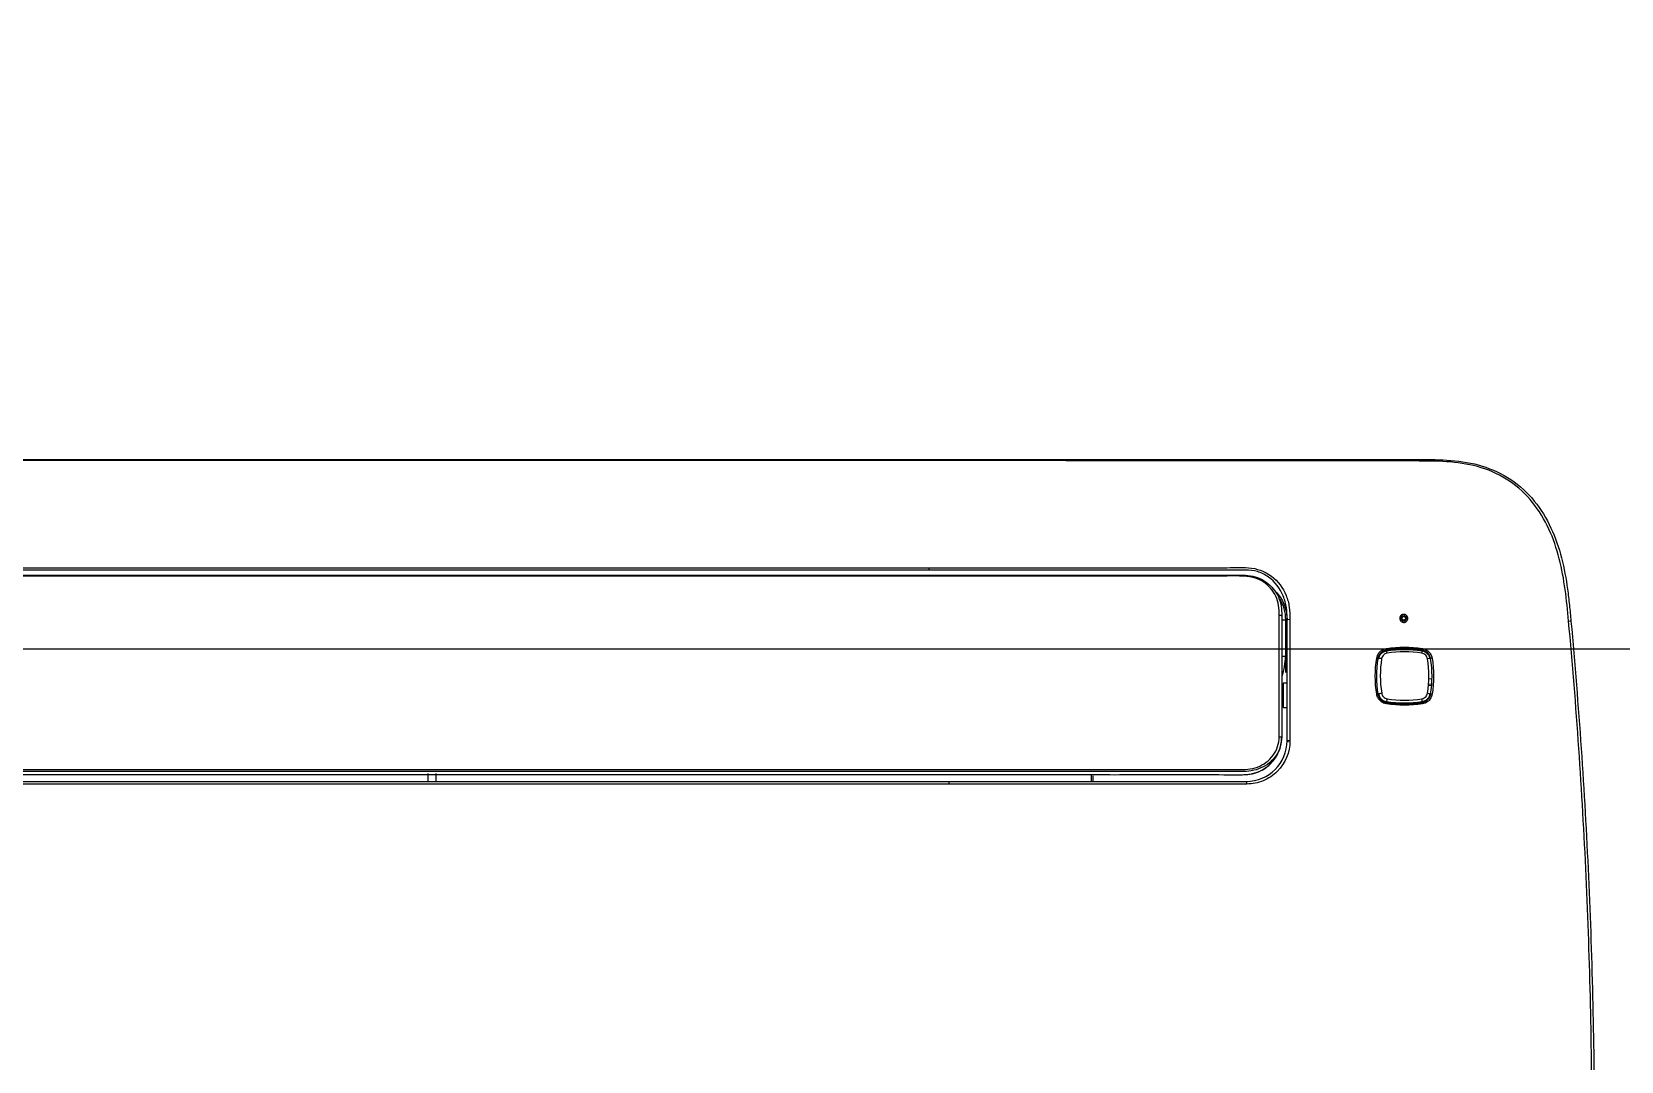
# Model space of a CAD drawing. Header units: millimetres. Extents: x 11242 to 497835, y 4200 to 105100.
# Drawn here: x 279000 to 279590, y 46272 to 46654 of the extents above; entities that cross this region are included whole.
import ezdxf
from ezdxf.xclip import XClip

# ---------------------------------------------------------------- set-up
doc = ezdxf.new("R2010")
doc.units = ezdxf.units.MM
doc.header["$LTSCALE"] = 200
doc.header["$XCLIPFRAME"] = 0
for name, color, linetype in [('# LG-AIRCON', 240, 'Continuous'), ('# 냉난방설비', 4, 'Continuous'), ('CEIL-암면흡음텍스', 251, 'Continuous')]:
    doc.layers.add(name, color=color, linetype=linetype)

# ---------------------------------------------------------------- blocks, each defined once
blk = doc.blocks.new('A$C7F214049')
at = {"layer": '# LG-AIRCON', "color": 0}
for p, q in [((908.16, 499.55), (251.84, 499.55)), ((251.86, 500), (908.17, 500)), ((1044.04, 440.5), (1045.38, 440.5)), ((1045.38, 440.5), (1045.38, 426.97)), ((1044.04, 426.97), (1045.38, 426.97)), ((1045.38, 426.97), (1045.38, 420.97)), ((1046, 416.96), (1044.61, 416.96)), ((1044.61, 416.96), (1044.61, 407.96)), ((1099.43, 415.94), (1098.2, 416.09)), ((1099.48, 416.44), (1098.23, 416.58)), ((1099.7, 418.4), (1098.35, 418.56)), ((1044.61, 407.96), (1046, 407.96)), ((727.23, 380.4), (727.23, 383.43)), ((730.23, 380.4), (730.23, 383.43)), ((239.54, 380.5), (920.47, 380.5)), ((920.46, 379.52), (239.54, 379.52)), ((973.48, 380.5), (973.48, 383)), ((973.48, 380.42), (973.48, 382.85)), ((973.98, 382.6), (973.98, 380.2))]:
    blk.add_line(p, q, dxfattribs=at)
at = {"layer": '# LG-AIRCON', "color": 0, "extrusion": (0, 0, -1)}
blk.add_arc((-1030.68, 440.5), 14.7, 148.31015, 180, dxfattribs=at)
at = {"layer": '# LG-AIRCON', "color": 0}
blk.add_arc((1046.5, 395), 0.5, 90, 180, dxfattribs=at)
for centre, major_axis, ratio, start_param, end_param in [((1030.68, 426.97), (0, 18.67), 0.78746, 4.302436, 4.712389), ((1079.24, 426.2), (0.494, -0.08), 0.155498, 0, 1.512357), ((1081.02, 425.91), (-0.987, 0.16), 0.15433, 4.652507, 6.283185), ((1082.8, 429.76), (-0.08, 0.494), 0.107185, 3.141593, 4.849369), ((1083.08, 427.98), (-0.16, 0.987), 0.107455, 4.844449, 6.283185), ((1095.92, 427.98), (-0.16, -0.987), 0.069084, 1.724652, 3.141593), ((1096.2, 429.76), (0.08, 0.494), 0.067578, 3.141593, 4.870184), ((1097.98, 425.91), (-0.987, -0.16), 0.118028, 3.141593, 4.597384), ((1099.76, 426.2), (0.494, 0.08), 0.11748, 1.454888, 3.141593), ((1079.24, 412.79), (0.494, 0.08), 0.09401, 0, 1.466854), ((1081.02, 413.08), (-0.987, -0.16), 0.09423, 4.607252, 6.283185), ((1097.98, 413.08), (-0.987, 0.16), 0.119638, 3.141593, 4.630175), ((1099.76, 412.79), (0.494, -0.08), 0.118591, 1.487073, 3.141593), ((1082.8, 409.24), (0.08, 0.494), 0.074012, 4.82549, 6.283185), ((1083.08, 411.01), (-0.16, -0.987), 0.073171, 0, 1.688079), ((1095.92, 411.01), (-0.16, 0.987), 0.114633, 3.141593, 4.795856), ((1096.2, 409.24), (-0.08, 0.494), 0.114614, 4.791775, 6.283185), ((1047, 395.5), (-1, 0), 0.068982, 4.645057, 6.283185), ((1046.5, 395), (0.5, 0), 0.4, 1.570796, 3.141593), ((1031, 379.5), (0, 1), 0.054941, 4.745064, 6.283185)]:
    blk.add_ellipse(centre, major_axis=major_axis, ratio=ratio, start_param=start_param, end_param=end_param, dxfattribs=at)
for points, knots in [([(1095, 499.42), (1078.46, 499.45), (1061.92, 499.47), (1022.51, 499.52), (999.64, 499.53), (953.89, 499.55), (931.03, 499.56), (908.16, 499.56)], [0, 0, 0, 0, 0.265566, 0.265566, 0.632817, 0.632817, 1, 1, 1, 1]), ([(908.17, 500), (931.03, 500), (953.9, 500), (999.64, 500), (1022.51, 500), (1061.92, 500), (1078.46, 500), (1095, 500)], [0, 0, 0, 0, 0.367141, 0.367141, 0.734417, 0.734417, 1, 1, 1, 1]), ([(1095, 500), (1098.95, 500), (1102.9, 499.99), (1110.71, 499.33), (1114.57, 498.7), (1122.16, 496.38), (1125.79, 494.7), (1132.33, 490.33), (1135.27, 487.61), (1140.22, 481.53), (1142.29, 478.1), (1145.59, 470.99), (1146.85, 467.27), (1148.83, 459.61), (1149.54, 455.72), (1150.34, 449.85), (1150.57, 447.88), (1150.99, 443.95), (1151.17, 441.94), (1151.35, 440)], [0, 0, 0, 0, 0.125, 0.125, 0.25, 0.25, 0.375, 0.375, 0.5, 0.5, 0.625, 0.625, 0.75, 0.75, 0.875, 0.875, 0.9375, 0.9375, 1, 1, 1, 1]), ([(1150.47, 440.03), (1149.75, 447.82), (1148.95, 455.6), (1146.03, 466.95), (1144.79, 470.62), (1141.56, 477.64), (1139.53, 481.03), (1134.68, 487.06), (1131.79, 489.76), (1125.36, 494.11), (1121.79, 495.78), (1114.31, 498.09), (1110.5, 498.73), (1102.8, 499.39), (1098.9, 499.41), (1095, 499.42)], [0, 0, 0, 0, 0.25, 0.25, 0.375, 0.375, 0.5, 0.5, 0.625, 0.625, 0.75, 0.75, 0.875, 0.875, 1, 1, 1, 1]), ([(116.01, 442), (116.01, 443.2), (116.05, 444.4), (116.4, 446.75), (116.75, 447.91), (118.23, 451.17), (119.83, 453.08), (123.83, 455.89), (126.19, 456.73), (129.87, 457.09), (131.11, 457.08), (133.57, 457.09), (134.8, 457.09), (145.9, 457.08), (155.76, 457.08), (185.36, 457.08), (205.09, 457.08), (244.56, 457.07), (264.3, 457.07), (303.77, 457.08), (323.5, 457.08), (422.18, 457.08), (501.12, 457.08), (659, 457.09), (737.94, 457.08), (836.62, 457.09), (856.35, 457.09), (895.82, 457.08), (915.56, 457.1), (955.03, 457.07), (974.76, 457.08), (1004.35, 457.08), (1014.21, 457.08), (1025.3, 457.09), (1026.53, 457.09), (1029, 457.08), (1030.23, 457.09), (1033.91, 456.71), (1036.27, 455.85), (1040.24, 453.02), (1041.82, 451.1), (1043.28, 447.87), (1043.62, 446.74), (1043.97, 444.39), (1044.01, 443.2), (1044.01, 442)], [0, 0, 0, 0, 0.003906, 0.003906, 0.007812, 0.007812, 0.015625, 0.015625, 0.023437, 0.023437, 0.027344, 0.027344, 0.03125, 0.03125, 0.0625, 0.0625, 0.125, 0.125, 0.1875, 0.1875, 0.25, 0.25, 0.5, 0.5, 0.75, 0.75, 0.8125, 0.8125, 0.875, 0.875, 0.9375, 0.9375, 0.96875, 0.96875, 0.972656, 0.972656, 0.976562, 0.976562, 0.984375, 0.984375, 0.992187, 0.992187, 0.996094, 0.996094, 1, 1, 1, 1]), ([(1043.06, 442.22), (1043.06, 443.42), (1043.02, 444.62), (1042.66, 446.99), (1042.32, 448.13), (1040.81, 451.38), (1039.17, 453.28), (1035.07, 455.92), (1032.65, 456.56), (1027.73, 456.79), (1025.28, 456.73), (1012.99, 456.72), (1003.15, 456.72), (973.65, 456.72), (953.97, 456.71), (914.61, 456.74), (894.93, 456.72), (855.57, 456.73), (835.89, 456.73), (737.5, 456.72), (658.78, 456.73), (501.34, 456.73), (422.62, 456.73), (324.22, 456.73), (304.54, 456.73), (265.18, 456.72), (245.51, 456.72), (206.15, 456.73), (186.47, 456.73), (156.95, 456.72), (147.11, 456.72), (134.82, 456.72), (132.36, 456.79), (128.67, 456.63), (127.44, 456.47), (125.11, 455.79), (123.99, 455.29), (120.9, 453.32), (119.24, 451.43), (117.71, 448.15), (117.36, 446.99), (117, 444.61), (116.96, 443.41), (116.96, 442.21)], [0, 0, 0, 0, 0.003906, 0.003906, 0.007812, 0.007812, 0.015625, 0.015625, 0.023437, 0.023437, 0.03125, 0.03125, 0.0625, 0.0625, 0.125, 0.125, 0.1875, 0.1875, 0.25, 0.25, 0.5, 0.5, 0.75, 0.75, 0.8125, 0.8125, 0.875, 0.875, 0.9375, 0.9375, 0.96875, 0.96875, 0.976562, 0.976562, 0.980469, 0.980469, 0.984375, 0.984375, 0.992187, 0.992187, 0.996094, 0.996094, 1, 1, 1, 1]), ([(246.89, 459.81), (251.17, 459.8), (255.45, 459.8), (268.3, 459.8), (276.86, 459.8), (302.55, 459.81), (319.67, 459.8), (345.36, 459.8), (353.93, 459.8), (371.05, 459.8), (379.62, 459.8), (396.74, 459.8), (405.3, 459.8), (422.43, 459.8), (430.99, 459.8), (448.12, 459.8), (456.68, 459.8), (482.37, 459.81), (499.5, 459.81), (525.19, 459.81), (533.75, 459.81), (550.88, 459.81), (559.44, 459.81), (576.56, 459.81), (585.13, 459.81), (602.25, 459.81), (610.82, 459.81), (627.94, 459.81), (636.51, 459.81), (662.19, 459.81), (679.32, 459.81), (705.01, 459.81), (713.57, 459.81), (730.7, 459.81), (739.26, 459.8), (756.39, 459.8), (764.95, 459.8), (782.08, 459.8), (790.64, 459.8), (807.77, 459.8), (816.33, 459.8), (839.59, 459.81), (854.3, 459.81), (876.35, 459.8), (883.7, 459.8), (898.41, 459.8), (905.76, 459.8), (913.11, 459.81)], [0, 0, 0, 0, 0.01928, 0.01928, 0.057839, 0.057839, 0.134957, 0.134957, 0.173517, 0.173517, 0.212076, 0.212076, 0.250635, 0.250635, 0.289194, 0.289194, 0.327754, 0.327754, 0.404872, 0.404872, 0.443431, 0.443431, 0.481991, 0.481991, 0.52055, 0.52055, 0.559109, 0.559109, 0.597668, 0.597668, 0.674787, 0.674787, 0.713346, 0.713346, 0.751906, 0.751906, 0.790465, 0.790465, 0.829024, 0.829024, 0.867583, 0.867583, 0.933792, 0.933792, 0.966896, 0.966896, 1, 1, 1, 1]), ([(913.1, 458.91), (905.75, 458.9), (898.4, 458.9), (883.7, 458.9), (876.35, 458.9), (854.3, 458.91), (839.59, 458.91), (816.33, 458.91), (807.77, 458.9), (790.64, 458.9), (782.08, 458.9), (764.95, 458.9), (756.39, 458.9), (739.26, 458.91), (730.7, 458.91), (713.57, 458.91), (705.01, 458.91), (679.32, 458.91), (662.19, 458.91), (636.51, 458.91), (627.94, 458.91), (610.82, 458.91), (602.25, 458.91), (585.13, 458.91), (576.56, 458.91), (559.44, 458.91), (550.88, 458.91), (533.75, 458.91), (525.19, 458.91), (499.5, 458.91), (482.37, 458.91), (456.68, 458.9), (448.12, 458.9), (430.99, 458.9), (422.43, 458.9), (405.3, 458.9), (396.74, 458.9), (379.62, 458.9), (371.05, 458.9), (353.93, 458.9), (345.36, 458.9), (319.67, 458.9), (302.55, 458.91), (276.86, 458.9), (268.3, 458.9), (255.46, 458.9), (251.18, 458.9), (246.9, 458.91)], [0, 0, 0, 0, 0.033093, 0.033093, 0.066198, 0.066198, 0.132408, 0.132408, 0.170968, 0.170968, 0.209528, 0.209528, 0.248088, 0.248088, 0.286649, 0.286649, 0.325209, 0.325209, 0.402329, 0.402329, 0.440889, 0.440889, 0.47945, 0.47945, 0.51801, 0.51801, 0.55657, 0.55657, 0.59513, 0.59513, 0.67225, 0.67225, 0.710811, 0.710811, 0.749371, 0.749371, 0.787931, 0.787931, 0.826491, 0.826491, 0.865051, 0.865051, 0.942172, 0.942172, 0.980732, 0.980732, 1, 1, 1, 1]), ([(913.1, 459.81), (937.44, 459.83), (961.78, 459.8), (998.28, 459.82), (1010.45, 459.82), (1024.13, 459.83), (1025.65, 459.83), (1028.69, 459.83), (1030.21, 459.88), (1034.75, 459.62), (1037.76, 458.5), (1042.63, 454.81), (1044.48, 452.32), (1046.2, 448.14), (1046.6, 446.68), (1047.01, 443.72), (1047.05, 442.21), (1047.06, 440.7)], [0, 0, 0, 0, 0.5, 0.5, 0.75, 0.75, 0.78125, 0.78125, 0.8125, 0.8125, 0.875, 0.875, 0.9375, 0.9375, 0.96875, 0.96875, 1, 1, 1, 1]), ([(1046, 440.5), (1046, 441.99), (1045.96, 443.5), (1045.54, 446.46), (1045.14, 447.93), (1043.41, 452.09), (1041.54, 454.58), (1037.81, 457.24), (1036.47, 457.92), (1033.53, 458.82), (1032.03, 458.95), (1027.51, 458.95), (1024.51, 458.94), (1009.46, 458.93), (997.42, 458.92), (961.29, 458.9), (937.19, 458.93), (913.1, 458.91)], [0, 0, 0, 0, 0.03125, 0.03125, 0.0625, 0.0625, 0.125, 0.125, 0.15625, 0.15625, 0.1875, 0.1875, 0.25, 0.25, 0.5, 0.5, 1, 1, 1, 1]), ([(1040.69, 451.94), (1042.15, 450.7), (1044.15, 448.21), (1045.5, 444.71), (1045.92, 442.31), (1045.99, 441.1), (1046, 440.5)], [0, 0, 0, 0, 0.438961, 0.719481, 0.85974, 1, 1, 1, 1]), ([(1089.06, 442.48), (1088.93, 442.45), (1088.67, 442.39), (1088.45, 442.23), (1088.34, 442.16)], [0, 0, 0, 0, 0.496512, 1, 1, 1, 1]), ([(1089.81, 442.4), (1089.66, 442.46), (1089.48, 442.49), (1089.22, 442.5), (1089.13, 442.49), (1089.06, 442.48)], [0, 0, 0, 0, 0.633692, 0.70635, 1, 1, 1, 1]), ([(1090.49, 441.9), (1090.41, 442), (1090.22, 442.21), (1089.96, 442.33), (1089.81, 442.4)], [0, 0, 0, 0, 0.433577, 1, 1, 1, 1]), ([(1087.86, 441.43), (1087.84, 441.33), (1087.81, 441.19), (1087.8, 440.99), (1087.81, 440.89), (1087.81, 440.83)], [0, 0, 0, 0, 0.500003, 0.704943, 1, 1, 1, 1]), ([(1088.34, 442.16), (1088.31, 442.13), (1088.27, 442.1), (1088.06, 441.89), (1087.93, 441.66), (1087.86, 441.43)], [0, 0, 0, 0, 0.133545, 0.179814, 1, 1, 1, 1]), ([(1088.13, 440.07), (1088.21, 439.98), (1088.4, 439.77), (1088.67, 439.65), (1088.82, 439.59)], [0, 0, 0, 0, 0.424539, 1, 1, 1, 1]), ([(1088.32, 440.78), (1088.31, 440.83), (1088.3, 440.89), (1088.3, 441.01), (1088.3, 441.07), (1088.31, 441.13)], [0, 0, 0, 0, 0.483632, 0.483632, 1, 1, 1, 1]), ([(1088.47, 441.55), (1088.43, 441.48), (1088.35, 441.35), (1088.32, 441.2), (1088.31, 441.13)], [0, 0, 0, 0, 0.530045, 1, 1, 1, 1]), ([(1088.32, 440.78), (1088.34, 440.72), (1088.38, 440.6), (1088.44, 440.49), (1088.47, 440.44)], [0, 0, 0, 0, 0.52788, 1, 1, 1, 1]), ([(1088.47, 440.83), (1088.45, 440.89), (1088.45, 440.96), (1088.45, 441.12), (1088.47, 441.21), (1088.52, 441.35), (1088.54, 441.39), (1088.57, 441.43)], [0, 0, 0, 0, 0.305972, 0.305972, 0.766457, 0.766457, 1, 1, 1, 1]), ([(1088.47, 441.55), (1088.49, 441.59), (1088.52, 441.63), (1088.6, 441.72), (1088.65, 441.76), (1088.69, 441.8)], [0, 0, 0, 0, 0.396452, 0.47951, 1, 1, 1, 1]), ([(1088.71, 440.19), (1088.68, 440.21), (1088.65, 440.24), (1088.56, 440.32), (1088.51, 440.38), (1088.47, 440.44)], [0, 0, 0, 0, 0.282029, 0.381024, 1, 1, 1, 1]), ([(1088.68, 440.91), (1088.68, 440.88), (1088.69, 440.86), (1088.72, 440.77), (1088.75, 440.7), (1088.84, 440.59), (1088.89, 440.54), (1089.01, 440.46), (1089.07, 440.43), (1089.21, 440.39), (1089.29, 440.38), (1089.43, 440.39), (1089.51, 440.41), (1089.64, 440.47), (1089.71, 440.51), (1089.82, 440.61), (1089.86, 440.67), (1089.93, 440.81), (1089.95, 440.88), (1089.97, 441.02), (1089.97, 441.1), (1089.94, 441.21), (1089.93, 441.26), (1089.88, 441.36), (1089.84, 441.42), (1089.75, 441.53), (1089.69, 441.57), (1089.56, 441.64), (1089.49, 441.67), (1089.35, 441.69), (1089.27, 441.69), (1089.13, 441.66), (1089.06, 441.64), (1088.93, 441.56), (1088.87, 441.52), (1088.77, 441.4), (1088.73, 441.34), (1088.68, 441.2), (1088.67, 441.13), (1088.66, 441), (1088.67, 440.95), (1088.68, 440.91)], [0, 0, 0, 0, 0.016948, 0.016948, 0.069761, 0.069761, 0.121636, 0.121636, 0.174155, 0.174155, 0.227543, 0.227543, 0.281957, 0.281957, 0.337091, 0.337091, 0.392314, 0.392314, 0.447124, 0.447124, 0.501972, 0.501972, 0.533427, 0.533427, 0.585789, 0.585789, 0.637995, 0.637995, 0.69071, 0.69071, 0.744404, 0.744404, 0.799114, 0.799114, 0.854395, 0.854395, 0.909534, 0.909534, 0.963913, 0.963913, 1, 1, 1, 1]), ([(1088.71, 440.19), (1088.77, 440.15), (1088.91, 440.07), (1089.06, 440.03), (1089.14, 440.01)], [0, 0, 0, 0, 0.503128, 1, 1, 1, 1]), ([(1089.58, 440.2), (1089.51, 440.17), (1089.43, 440.16), (1089.26, 440.15), (1089.17, 440.16), (1088.98, 440.21), (1088.9, 440.25), (1088.82, 440.3)], [0, 0, 0, 0, 0.281676, 0.281676, 0.643717, 0.643717, 1, 1, 1, 1]), ([(1088.82, 439.59), (1088.94, 439.55), (1089.11, 439.51), (1089.36, 439.5), (1089.49, 439.51), (1089.57, 439.53)], [0, 0, 0, 0, 0.495984, 0.665168, 1, 1, 1, 1]), ([(1088.97, 441.95), (1089.06, 441.97), (1089.16, 442), (1089.31, 442), (1089.37, 442), (1089.42, 441.99)], [0, 0, 0, 0, 0.583928, 0.665886, 1, 1, 1, 1]), ([(1089.01, 441.8), (1089.06, 441.82), (1089.1, 441.83), (1089.25, 441.85), (1089.34, 441.85), (1089.53, 441.82), (1089.62, 441.79), (1089.72, 441.74), (1089.74, 441.73), (1089.76, 441.72)], [0, 0, 0, 0, 0.189242, 0.189242, 0.561665, 0.561665, 0.927704, 0.927704, 1, 1, 1, 1]), ([(1089.56, 440.03), (1089.5, 440.02), (1089.4, 440), (1089.26, 440), (1089.18, 440.01), (1089.14, 440.01)], [0, 0, 0, 0, 0.45977, 0.657653, 1, 1, 1, 1]), ([(1089.88, 441.81), (1089.81, 441.86), (1089.67, 441.95), (1089.5, 441.98), (1089.42, 441.99)], [0, 0, 0, 0, 0.506427, 1, 1, 1, 1]), ([(1089.56, 440.03), (1089.61, 440.05), (1089.72, 440.09), (1089.82, 440.15), (1089.88, 440.18)], [0, 0, 0, 0, 0.44832, 1, 1, 1, 1]), ([(1089.57, 439.53), (1089.68, 439.56), (1089.92, 439.61), (1090.12, 439.75), (1090.22, 439.81)], [0, 0, 0, 0, 0.494174, 1, 1, 1, 1]), ([(1089.88, 441.81), (1089.91, 441.79), (1089.96, 441.75), (1090.07, 441.65), (1090.14, 441.55), (1090.18, 441.47)], [0, 0, 0, 0, 0.235169, 0.400072, 1, 1, 1, 1]), ([(1090.01, 440.3), (1089.99, 440.28), (1089.95, 440.24), (1089.91, 440.2), (1089.88, 440.18)], [0, 0, 0, 0, 0.39601, 1, 1, 1, 1]), ([(1090.13, 441.18), (1090.15, 441.09), (1090.16, 440.99), (1090.13, 440.79), (1090.1, 440.7), (1090.02, 440.53), (1089.96, 440.46), (1089.89, 440.39)], [0, 0, 0, 0, 0.337835, 0.337835, 0.675072, 0.675072, 1, 1, 1, 1]), ([(1090.29, 441.14), (1090.28, 441.2), (1090.26, 441.32), (1090.21, 441.42), (1090.18, 441.47)], [0, 0, 0, 0, 0.526005, 1, 1, 1, 1]), ([(1090.22, 439.81), (1090.22, 439.82), (1090.28, 439.86), (1090.49, 440.05), (1090.64, 440.29), (1090.71, 440.49)], [0, 0, 0, 0, 0.020831, 0.245427, 1, 1, 1, 1]), ([(1090.29, 441.14), (1090.29, 441.11), (1090.3, 441.05), (1090.3, 440.9), (1090.28, 440.79), (1090.26, 440.71)], [0, 0, 0, 0, 0.209425, 0.453266, 1, 1, 1, 1]), ([(1090.71, 440.49), (1090.75, 440.62), (1090.82, 440.86), (1090.79, 441.11), (1090.78, 441.22)], [0, 0, 0, 0, 0.562723, 1, 1, 1, 1]), ([(1159.17, 250), (1159.17, 281.75), (1158.44, 313.49), (1156.27, 361.05), (1155.37, 376.89), (1153.2, 408.53), (1151.92, 424.31), (1150.47, 440.03)], [0, 0, 0, 0, 0.5, 0.5, 0.75, 0.75, 1, 1, 1, 1]), ([(1151.35, 440), (1152.78, 424.29), (1154.04, 408.5), (1156.21, 376.87), (1157.11, 361.03), (1159.28, 313.48), (1160, 281.74), (1160, 250)], [0, 0, 0, 0, 0.25, 0.25, 0.5, 0.5, 1, 1, 1, 1]), ([(1079.28, 426.27), (1079.34, 426.6), (1079.43, 426.92), (1079.74, 427.68), (1080.01, 428.1), (1080.65, 428.82), (1081.04, 429.13), (1081.89, 429.59), (1082.36, 429.75), (1082.84, 429.83)], [0, 0, 0, 0, 0.185142, 0.185142, 0.458566, 0.458566, 0.729219, 0.729219, 1, 1, 1, 1]), ([(1082.88, 429.26), (1082.45, 429.19), (1082.04, 429.05), (1081.29, 428.64), (1080.95, 428.37), (1080.37, 427.73), (1080.14, 427.36), (1079.86, 426.7), (1079.78, 426.41), (1079.73, 426.12)], [0, 0, 0, 0, 0.270608, 0.270608, 0.541344, 0.541344, 0.814883, 0.814883, 1, 1, 1, 1]), ([(1079.85, 426.07), (1079.9, 426.32), (1080, 426.81), (1080.36, 427.49), (1080.94, 428.18), (1081.76, 428.83), (1082.51, 429.01), (1082.88, 429.11)], [0, 0, 0, 0, 0.165191, 0.329339, 0.499997, 0.753296, 1, 1, 1, 1]), ([(1080.03, 426.07), (1080.09, 426.46), (1080.23, 426.85), (1080.61, 427.55), (1080.86, 427.86), (1081.46, 428.39), (1081.81, 428.61), (1082.42, 428.85), (1082.67, 428.92), (1082.92, 428.97)], [0, 0, 0, 0, 0.274287, 0.274287, 0.548482, 0.548482, 0.823328, 0.823328, 1, 1, 1, 1]), ([(1083.17, 428.13), (1082.99, 428.1), (1082.81, 428.05), (1082.37, 427.87), (1082.12, 427.72), (1081.7, 427.34), (1081.52, 427.11), (1081.24, 426.61), (1081.15, 426.34), (1081.1, 426.05)], [0, 0, 0, 0, 0.176162, 0.176162, 0.450777, 0.450777, 0.725271, 0.725271, 1, 1, 1, 1]), ([(1082.88, 429.11), (1083.98, 429.26), (1086.17, 429.56), (1089.48, 429.68), (1092.8, 429.56), (1094.99, 429.26), (1096.09, 429.11)], [0, 0, 0, 0, 0.251239, 0.500613, 0.749681, 1, 1, 1, 1]), ([(1098.08, 426.05), (1098.04, 426.25), (1097.98, 426.45), (1097.79, 426.9), (1097.64, 427.14), (1097.26, 427.54), (1097.04, 427.72), (1096.55, 427.98), (1096.28, 428.07), (1096.01, 428.12)], [0, 0, 0, 0, 0.20016, 0.20016, 0.466664, 0.466664, 0.733444, 0.733444, 1, 1, 1, 1]), ([(1096.08, 428.97), (1096.46, 428.9), (1096.83, 428.78), (1097.52, 428.41), (1097.83, 428.16), (1098.35, 427.59), (1098.57, 427.26), (1098.84, 426.64), (1098.92, 426.36), (1098.97, 426.07)], [0, 0, 0, 0, 0.266887, 0.266887, 0.533923, 0.533923, 0.80029, 0.80029, 1, 1, 1, 1]), ([(1096.09, 429.11), (1096.33, 429.05), (1096.83, 428.95), (1097.51, 428.59), (1098.2, 428.01), (1098.85, 427.19), (1099.03, 426.44), (1099.12, 426.08)], [0, 0, 0, 0, 0.165016, 0.329029, 0.500094, 0.75321, 1, 1, 1, 1]), ([(1099.27, 426.12), (1099.21, 426.43), (1099.12, 426.74), (1098.83, 427.41), (1098.6, 427.77), (1098.03, 428.39), (1097.69, 428.66), (1096.95, 429.06), (1096.54, 429.19), (1096.12, 429.26)], [0, 0, 0, 0, 0.200257, 0.200257, 0.466726, 0.466726, 0.733351, 0.733351, 1, 1, 1, 1]), ([(1096.25, 429.83), (1096.72, 429.75), (1097.18, 429.59), (1098.02, 429.14), (1098.41, 428.84), (1099.05, 428.14), (1099.31, 427.73), (1099.65, 426.97), (1099.75, 426.62), (1099.81, 426.27)], [0, 0, 0, 0, 0.266618, 0.266618, 0.533361, 0.533361, 0.799871, 0.799871, 1, 1, 1, 1]), ([(1082.92, 410.03), (1082.54, 410.09), (1082.16, 410.22), (1081.48, 410.59), (1081.16, 410.83), (1080.64, 411.41), (1080.42, 411.74), (1080.16, 412.36), (1080.08, 412.64), (1080.03, 412.92)], [0, 0, 0, 0, 0.268153, 0.268153, 0.536543, 0.536543, 0.803984, 0.803984, 1, 1, 1, 1]), ([(1081.11, 413.19), (1081.14, 412.99), (1081.2, 412.79), (1081.39, 412.35), (1081.54, 412.11), (1081.92, 411.7), (1082.14, 411.52), (1082.63, 411.26), (1082.9, 411.16), (1083.17, 411.12)], [0, 0, 0, 0, 0.196332, 0.196332, 0.463832, 0.463832, 0.732023, 0.732023, 1, 1, 1, 1]), ([(1096.01, 411.12), (1096.2, 411.15), (1096.39, 411.2), (1096.82, 411.38), (1097.07, 411.53), (1097.49, 411.91), (1097.67, 412.14), (1097.94, 412.63), (1098.04, 412.91), (1098.08, 413.19)], [0, 0, 0, 0, 0.18135, 0.18135, 0.454723, 0.454723, 0.727257, 0.727257, 1, 1, 1, 1]), ([(1098.97, 412.92), (1098.91, 412.53), (1098.77, 412.15), (1098.39, 411.45), (1098.14, 411.14), (1097.55, 410.61), (1097.21, 410.39), (1096.6, 410.14), (1096.34, 410.07), (1096.08, 410.03)], [0, 0, 0, 0, 0.27265, 0.27265, 0.545024, 0.545024, 0.818429, 0.818429, 1, 1, 1, 1]), ([(1099.12, 412.87), (1099.07, 412.63), (1098.96, 412.13), (1098.6, 411.45), (1098.03, 410.76), (1097.2, 410.12), (1096.45, 409.93), (1096.08, 409.84)], [0, 0, 0, 0, 0.165129, 0.329235, 0.499978, 0.753116, 1, 1, 1, 1]), ([(1082.84, 409.29), (1082.5, 409.34), (1082.16, 409.44), (1081.4, 409.77), (1080.99, 410.03), (1080.28, 410.68), (1079.98, 411.07), (1079.52, 411.91), (1079.36, 412.38), (1079.28, 412.85)], [0, 0, 0, 0, 0.194589, 0.194589, 0.462162, 0.462162, 0.731101, 0.731101, 1, 1, 1, 1]), ([(1079.73, 412.87), (1079.8, 412.46), (1079.94, 412.05), (1080.34, 411.3), (1080.61, 410.96), (1081.24, 410.39), (1081.6, 410.16), (1082.27, 409.87), (1082.57, 409.78), (1082.88, 409.73)], [0, 0, 0, 0, 0.26892, 0.26892, 0.537766, 0.537766, 0.805311, 0.805311, 1, 1, 1, 1]), ([(1082.88, 409.84), (1082.63, 409.89), (1082.14, 410), (1081.46, 410.36), (1080.77, 410.93), (1080.12, 411.76), (1079.94, 412.51), (1079.85, 412.87)], [0, 0, 0, 0, 0.165106, 0.32914, 0.500114, 0.753253, 1, 1, 1, 1]), ([(1096.08, 409.84), (1094.99, 409.69), (1092.8, 409.39), (1089.49, 409.27), (1086.17, 409.39), (1083.98, 409.69), (1082.88, 409.84)], [0, 0, 0, 0, 0.251031, 0.500247, 0.749337, 1, 1, 1, 1]), ([(1096.12, 409.73), (1096.41, 409.78), (1096.69, 409.86), (1097.35, 410.13), (1097.73, 410.36), (1098.37, 410.94), (1098.64, 411.28), (1099.05, 412.03), (1099.2, 412.45), (1099.27, 412.87)], [0, 0, 0, 0, 0.181551, 0.181551, 0.454978, 0.454978, 0.727511, 0.727511, 1, 1, 1, 1]), ([(1099.81, 412.84), (1099.73, 412.36), (1099.57, 411.89), (1099.1, 411.04), (1098.79, 410.65), (1098.07, 410), (1097.65, 409.74), (1096.89, 409.43), (1096.58, 409.34), (1096.25, 409.29)], [0, 0, 0, 0, 0.27261, 0.27261, 0.545086, 0.545086, 0.818433, 0.818433, 1, 1, 1, 1]), ([(1044.01, 397), (1043.99, 394.55), (1043.29, 392.07), (1040.56, 388.05), (1038.54, 386.46), (1035.15, 384.98), (1033.96, 384.63), (1031.52, 384.21), (1030.3, 384.17), (1026.62, 384.2), (1024.17, 384.19), (1011.91, 384.16), (1002.1, 384.18), (972.67, 384.18), (953.03, 384.2), (913.76, 384.18), (894.13, 384.17), (854.86, 384.2), (835.22, 384.19), (737.05, 384.15), (658.51, 384.18), (501.43, 384.18), (422.89, 384.18), (324.71, 384.18), (305.08, 384.18), (265.81, 384.18), (246.17, 384.18), (206.9, 384.17), (187.27, 384.18), (157.83, 384.18), (148.02, 384.17), (135.76, 384.19), (133.31, 384.2), (129.63, 384.17), (128.41, 384.22), (126.01, 384.64), (124.82, 385), (121.46, 386.48), (119.48, 388.02), (116.72, 392.08), (116.03, 394.55), (116.01, 397)], [0, 0, 0, 0, 0.007813, 0.007813, 0.015625, 0.015625, 0.019531, 0.019531, 0.023437, 0.023437, 0.03125, 0.03125, 0.0625, 0.0625, 0.125, 0.125, 0.1875, 0.1875, 0.25, 0.25, 0.5, 0.5, 0.75, 0.75, 0.8125, 0.8125, 0.875, 0.875, 0.9375, 0.9375, 0.96875, 0.96875, 0.976562, 0.976562, 0.980469, 0.980469, 0.984375, 0.984375, 0.992188, 0.992188, 1, 1, 1, 1]), ([(116.95, 397.07), (116.97, 394.6), (117.73, 392.15), (120.61, 388.19), (122.67, 386.7), (126.11, 385.41), (127.32, 385.13), (129.73, 384.89), (130.96, 384.92), (134.62, 384.93), (137.07, 384.93), (149.29, 384.91), (159.07, 384.93), (188.42, 384.93), (208, 384.92), (247.15, 384.92), (266.73, 384.92), (305.88, 384.93), (325.46, 384.92), (423.35, 384.92), (501.66, 384.93), (658.27, 384.93), (736.58, 384.9), (834.47, 384.93), (854.05, 384.94), (893.2, 384.92), (912.78, 384.92), (951.93, 384.94), (971.51, 384.92), (1000.86, 384.93), (1010.64, 384.92), (1022.87, 384.93), (1025.31, 384.93), (1028.97, 384.93), (1030.2, 384.88), (1032.64, 385.12), (1033.86, 385.39), (1037.32, 386.68), (1039.42, 388.2), (1042.29, 392.17), (1043.05, 394.6), (1043.07, 397.08)], [0, 0, 0, 0, 0.007813, 0.007813, 0.015625, 0.015625, 0.019531, 0.019531, 0.023438, 0.023438, 0.03125, 0.03125, 0.0625, 0.0625, 0.125, 0.125, 0.1875, 0.1875, 0.25, 0.25, 0.5, 0.5, 0.75, 0.75, 0.8125, 0.8125, 0.875, 0.875, 0.9375, 0.9375, 0.96875, 0.96875, 0.976562, 0.976562, 0.980469, 0.980469, 0.984375, 0.984375, 0.992187, 0.992187, 1, 1, 1, 1]), ([(1030.01, 383), (1030.6, 383.01), (1031.8, 383.09), (1034.19, 383.54), (1038.21, 385.17), (1041.78, 388.76), (1043.7, 393.32), (1043.99, 395.77), (1044.01, 397)], [0, 0, 0, 0, 0.08032, 0.163927, 0.331142, 0.665571, 0.832785, 1, 1, 1, 1]), ([(1031, 380.5), (1034.97, 380.5), (1038.84, 382.12), (1044.37, 387.65), (1046, 391.53), (1046, 395.5)], [0, 0, 0, 0, 0.5, 0.5, 1, 1, 1, 1]), ([(1047.07, 395.57), (1047.07, 391.33), (1045.33, 387.19), (1040.9, 382.75), (1039.13, 381.56), (1035.25, 379.95), (1033.17, 379.53), (1031.05, 379.53)], [0, 0, 0, 0, 0.5, 0.5, 0.75, 0.75, 1, 1, 1, 1]), ([(1030.01, 383), (1033.71, 383), (1037.33, 384.52), (1041.25, 388.44), (1042.31, 390.06), (1043.01, 391.83)], [0, 0, 0, 0, 0.658057, 0.658057, 1, 1, 1, 1]), ([(130.01, 383), (130.04, 383), (130.68, 382.98), (131.93, 382.99), (134.39, 383), (141.14, 382.99), (152.19, 382.99), (171.85, 383), (196.43, 383), (225.94, 383), (255.45, 383), (284.95, 383), (314.46, 383), (353.8, 383), (402.98, 383), (481.66, 383), (580.01, 383), (678.37, 383), (757.05, 383), (816.06, 383), (865.24, 383), (904.58, 383), (934.09, 383), (963.59, 383), (988.18, 382.99), (1007.84, 383.01), (1018.89, 383), (1025.95, 382.99), (1028.4, 382.99), (1029.66, 382.99), (1029.99, 383), (1030.01, 383)], [0, 0, 0, 0, 0.000088, 0.002137, 0.004186, 0.008284, 0.024674, 0.041065, 0.073846, 0.106628, 0.139409, 0.17219, 0.204972, 0.237753, 0.303316, 0.368878, 0.500004, 0.631129, 0.696692, 0.762255, 0.827817, 0.860599, 0.89338, 0.926161, 0.958943, 0.975333, 0.991724, 0.995822, 0.998895, 0.999919, 1, 1, 1, 1]), ([(920.47, 380.5), (938.91, 380.5), (957.33, 380.5), (994.18, 380.5), (1012.59, 380.5), (1031, 380.5)], [0, 0, 0, 0, 0.5, 0.5, 1, 1, 1, 1]), ([(1031.05, 379.53), (1012.64, 379.53), (994.21, 379.52), (957.35, 379.52), (938.91, 379.52), (920.47, 379.52)], [0, 0, 0, 0, 0.5, 0.5, 1, 1, 1, 1])]:
    blk.add_open_spline(points, degree=3, knots=knots, dxfattribs=at)
for points, degree in [([(908.17, 499.56), (908.17, 499.83), (908.17, 500), (908.17, 500)], 3), ([(1095, 499.42), (1095, 499.76), (1095, 500), (1095, 500)], 3), ([(913.1, 459.81), (913.1, 459.51), (913.1, 459.16), (913.1, 458.91)], 3), ([(1043.07, 397.08), (1043.07, 412.28), (1043.06, 427.35), (1043.06, 442.22)], 3), ([(1043.06, 442.22), (1043.57, 442.21), (1044.01, 442.11), (1044.01, 442)], 3), ([(1044.01, 442), (1044.01, 427.16), (1044.01, 412.16), (1044.01, 397)], 3), ([(1046, 440.5), (1046, 440.61), (1046.52, 440.71), (1047.06, 440.7)], 3), ([(1046, 395.5), (1046, 410.63), (1046, 425.64), (1046, 440.5)], 3), ([(1047.06, 440.7), (1047.06, 425.8), (1047.07, 410.74), (1047.07, 395.57)], 3), ([(1087.81, 440.83), (1087.85, 440.56), (1087.96, 440.29), (1088.13, 440.07)], 3), ([(1088.97, 441.95), (1088.88, 441.9), (1088.79, 441.85), (1088.69, 441.8)], 3), ([(1090.01, 440.3), (1090.13, 440.41), (1090.21, 440.56), (1090.26, 440.71)], 3), ([(1090.78, 441.22), (1090.74, 441.46), (1090.64, 441.7), (1090.49, 441.9)], 3), ([(1150.47, 440.03), (1150.95, 440.06), (1151.34, 440.05), (1151.35, 440)], 3), ([(1079.28, 412.85), (1078.55, 417.34), (1078.56, 421.82), (1079.28, 426.27)], 3), ([(1079.73, 426.12), (1079.02, 421.72), (1079.01, 417.31), (1079.73, 412.87)], 3), ([(1079.85, 426.07), (1080.03, 426.07)], 1), ([(1081.1, 426.05), (1080.41, 421.78), (1080.41, 417.5), (1081.11, 413.19)], 3), ([(1082.84, 429.83), (1087.3, 430.56), (1091.77, 430.56), (1096.25, 429.83)], 3), ([(1096.12, 429.26), (1091.7, 429.98), (1087.28, 429.98), (1082.88, 429.26)], 3), ([(1082.92, 428.97), (1082.88, 429.11)], 1), ([(1082.92, 428.97), (1087.3, 429.68), (1091.68, 429.68), (1096.08, 428.97)], 3), ([(1096.01, 428.12), (1091.72, 428.82), (1087.44, 428.82), (1083.17, 428.13)], 3), ([(1096.08, 428.97), (1096.09, 429.11)], 1), ([(1098.08, 413.19), (1098.78, 417.47), (1098.77, 421.76), (1098.08, 426.05)], 3), ([(1099.27, 412.87), (1099.98, 417.29), (1099.98, 421.7), (1099.27, 426.12)], 3), ([(1099.81, 426.27), (1100.53, 421.79), (1100.54, 417.32), (1099.81, 412.84)], 3), ([(1079.85, 412.87), (1080.03, 412.92)], 1), ([(1096.25, 409.29), (1091.79, 408.56), (1087.32, 408.56), (1082.84, 409.29)], 3), ([(1082.88, 409.84), (1082.92, 410.03)], 1), ([(1082.88, 409.73), (1087.3, 409.01), (1091.72, 409.02), (1096.12, 409.73)], 3), ([(1096.08, 410.03), (1091.7, 409.32), (1087.32, 409.31), (1082.92, 410.03)], 3), ([(1083.17, 411.12), (1087.46, 410.42), (1091.74, 410.42), (1096.01, 411.12)], 3), ([(1096.08, 409.84), (1096.08, 410.03)], 1), ([(1043.07, 397.08), (1043.57, 397.08), (1044.01, 397.04), (1044.01, 397)], 3), ([(920.47, 380.5), (920.47, 380.5), (920.47, 380.03), (920.47, 379.52)], 3)]:
    blk.add_open_spline(points, degree=degree, dxfattribs=at)
blk = doc.blocks.new('냉난방설비')
at = {"layer": '# 냉난방설비', "color": 8}
blk.add_blockref('A$C7F214049', (278420, -72804.52), dxfattribs=at)
blk = doc.blocks.new('C-6x6_1f')
for p, q in [((-27546.98, -298223.45), (-34746.98, -298223.45)), ((-33546.98, -324623.45), (-33546.98, -303023.45)), ((-31146.98, -324623.45), (-31146.98, -303023.45))]:
    blk.add_line(p, q)

msp = doc.modelspace()

# ---------------------------------------------------------------- block references
msp.add_blockref('냉난방설비', (0, 118800))
at = {"layer": 'CEIL-암면흡음텍스'}
ref = msp.add_blockref('C-6x6_1f', (312846.98, 365623.45), dxfattribs=at)
XClip(ref).set_block_clipping_path([(-44646.9790898738, -322658.1999318774), (-44646.9790898737, -305548.1999180664), (-47046.9790898737, -305548.1999180664), (-47046.9790898736, -305973.1999180662), (-48296.9790898722, -305973.1999180663), (-48296.9790898722, -303548.1999180664), (-45296.9790898737, -303548.1999180664), (-45296.9790898737, -304048.1999180681), (-44646.9790898737, -304048.1999180681), (-44646.5353875862, -292423.1999679231), (-42421.9790898737, -292423.4499304554), (-42421.9790898737, -292998.1999180662), (-41871.9790898737, -292998.1999180662), (-41871.9790898737, -292423.4499304554), (-32421.9790898737, -292423.4499304554), (-32421.9790898733, -292998.0749242609), (-32011.9790898744, -292998.3249118712), (-32011.9790898735, -293158.199893286), (-32011.9790898735, -296423.1999180665), (-42546.9791048045, -296423.1999180665), (-42546.9790898735, -319748.1999180674), (-31896.9790559213, -319748.1999180657), (-31896.9790397005, -322448.1999180666), (-32421.9790898735, -322448.1999180666), (-32421.9790898735, -322658.1999318774), (-35648.1669723085, -322658.1999318774), (-35648.1669723085, -322808.4499304545), (-39645.7912074402, -322808.4499304545), (-39645.7912074402, -322658.1999318774), (-41871.9790898737, -322658.1999318774), (-41871.9790898737, -322448.1999180666), (-42421.9790898737, -322448.1999180666), (-42421.9790898737, -322658.1999318774)])
ref = msp.add_blockref('C-6x6_1f', (310546.98, 357023.45), dxfattribs=at)
XClip(ref).set_block_clipping_path([(-29596.980351819, -300845.949930455), (-30121.9803949631, -300845.949930455), (-30121.9803949631, -301398.449930455), (-29596.980351819, -301398.449930455), (-29596.980351819, -307598.449930455), (-40146.9803949629, -307598.449930455), (-40146.980394963, -292223.4499304555), (-29561.9803518183, -292223.449960526), (-29561.9803021366, -292413.4499605259), (-29446.9803518191, -292413.4499304554), (-29446.9803518191, -294093.449930455), (-29596.9803518191, -294093.449930455)])
ref = msp.add_blockref('C-6x6_1f', (312546.98, 344648.45), dxfattribs=at)
XClip(ref).set_block_clipping_path([(-35346.9791048044, -298723.4499304562), (-31596.9790616604, -295323.4499304557)])

doc.saveas('drawing.dxf')
